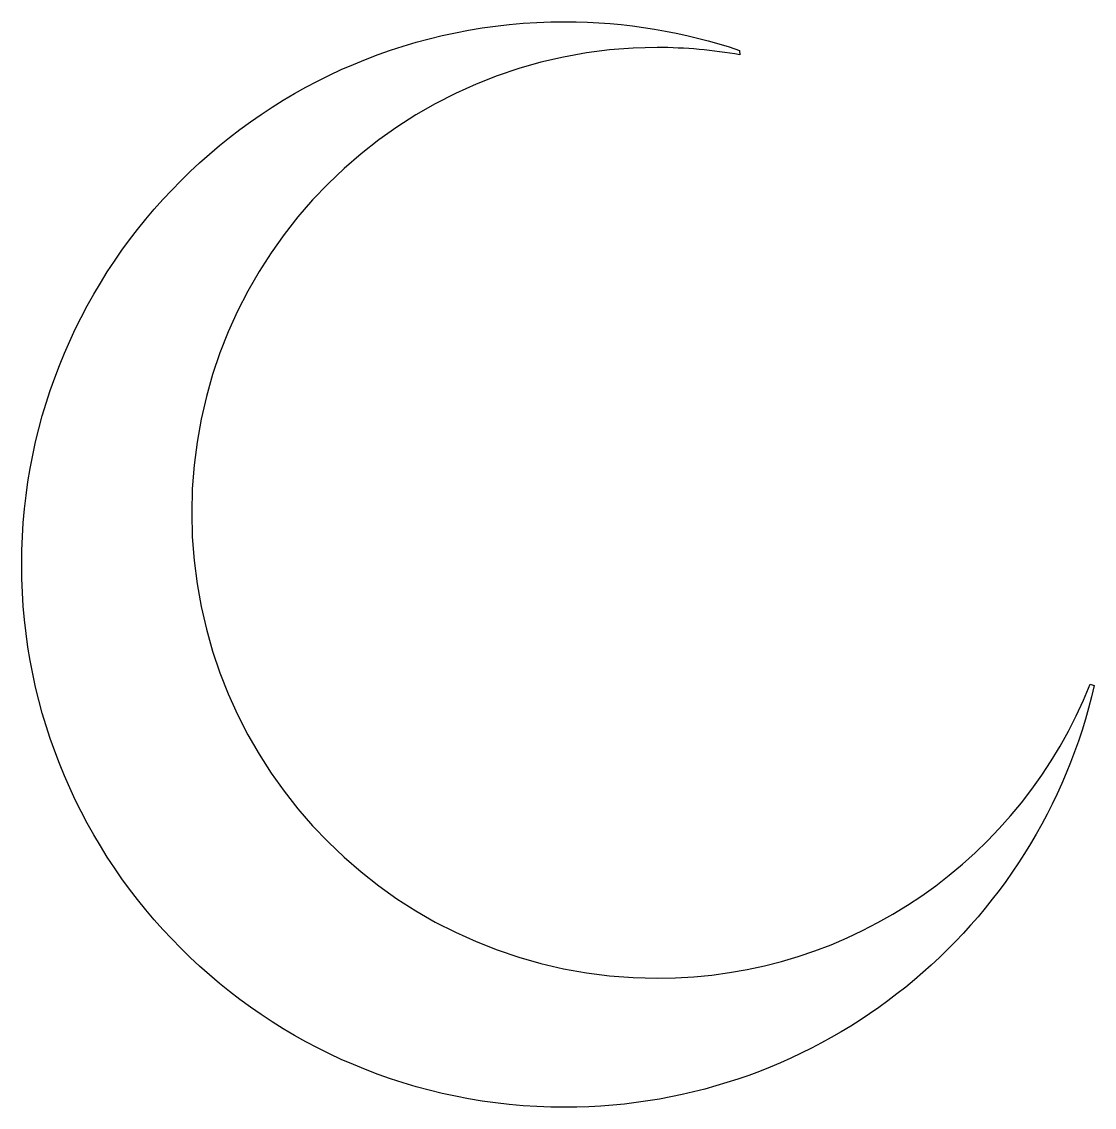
# Model space of a CAD drawing. Header units: centimetres. Extents: x -10.1 to 10.1, y -10.2 to 10.2.
import ezdxf

# ---------------------------------------------------------------- set-up
doc = ezdxf.new("R2010")
doc.units = ezdxf.units.CM
doc.header["$MEASUREMENT"] = 0
doc.layers.add('Camada 1', color=7, linetype='Continuous')

msp = doc.modelspace()

# ---------------------------------------------------------------- linework, layer by layer
at = {"layer": 'Camada 1'}
msp.add_open_spline([(10.04233, -2.25825), (8.7546, -5.50969), (5.58209, -7.80921), (1.87245, -7.80921), (1.87245, -7.80921), (-2.97876, -7.80921), (-6.9114, -3.87652), (-6.9114, 0.97464), (-6.9114, 0.97464), (-6.9114, 5.82585), (-2.97874, 9.75849), (1.87245, 9.75849), (1.87245, 9.75849), (2.40437, 9.75849), (2.92523, 9.71118), (3.43108, 9.62062), (3.43108, 9.62062), (3.43108, 9.62062), (3.42259, 9.70502), (3.42259, 9.70502), (3.42259, 9.70502), (2.38862, 10.05591), (1.28052, 10.24623), (0.12802, 10.24623), (0.12802, 10.24623), (-5.53081, 10.24623), (-10.11818, 5.65883), (-10.11818, 0.00008), (-10.11818, 0.00008), (-10.11818, -5.65883), (-5.53081, -10.24623), (0.12802, -10.24623), (0.12802, -10.24623), (5.0008, -10.24623), (9.07911, -6.84472), (10.11818, -2.28658), (10.11818, -2.28658), (10.11818, -2.28658), (10.04233, -2.25825), (10.04233, -2.25825)], degree=3, knots=[0, 0, 0, 0, 0.09090909, 0.09090909, 0.09090909, 0.09090909, 0.18181818, 0.18181818, 0.18181818, 0.18181818, 0.27272727, 0.27272727, 0.27272727, 0.27272727, 0.36363636, 0.36363636, 0.36363636, 0.36363636, 0.45454545, 0.45454545, 0.45454545, 0.45454545, 0.54545455, 0.54545455, 0.54545455, 0.54545455, 0.63636364, 0.63636364, 0.63636364, 0.63636364, 0.72727273, 0.72727273, 0.72727273, 0.72727273, 0.81818182, 0.81818182, 0.81818182, 0.81818182, 1, 1, 1, 1], dxfattribs=at)

doc.saveas('drawing.dxf')
